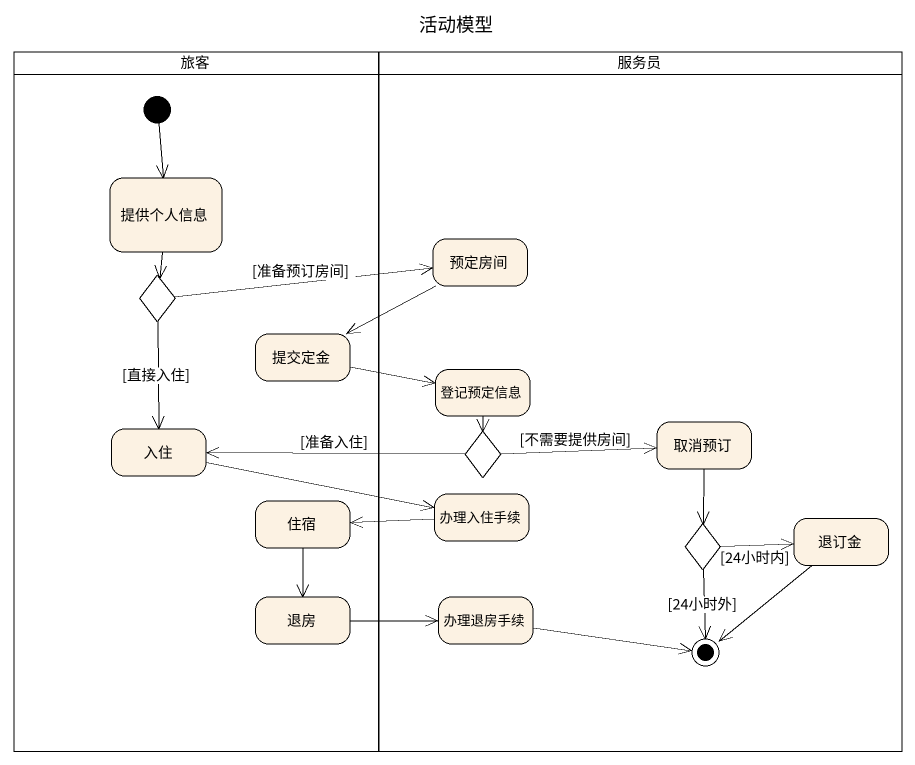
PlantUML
@startuml
title 活动模型
hide empty description
state 旅客 <<partition>> {
  state 提供个人信息
  state choice1 <<choice>>
  state 提交定金
  state 入住
  state 住宿
  state 退房
  [*] --> 提供个人信息
}
state 服务员 <<partition>> {
  state 预定房间
  state 登记预定信息
  state choice2 <<choice>>
  state 取消预订
  state 办理入住手续
  state 退订金
  state choice3 <<choice>>
  state 办理退房手续
  退订金 --> [*]
  choice3 --> [*] : [24小时外]
  办理退房手续 -right-> [*]
}
提供个人信息 --> choice1
预定房间 -left-> 提交定金
choice1 -right-> 预定房间 : [准备预订房间]
choice1 --> 入住 : [直接入住]
提交定金 -right-> 登记预定信息
登记预定信息 --> choice2
入住 -right-> 办理入住手续
choice2 -left-> 入住 : [准备入住]
choice2 -right-> 取消预订 : [不需要提供房间]
取消预订 --> choice3
住宿 --> 退房
办理入住手续 -left-> 住宿
choice3 -right-> 退订金 : [24小时内]
退房 -right-> 办理退房手续
@enduml
